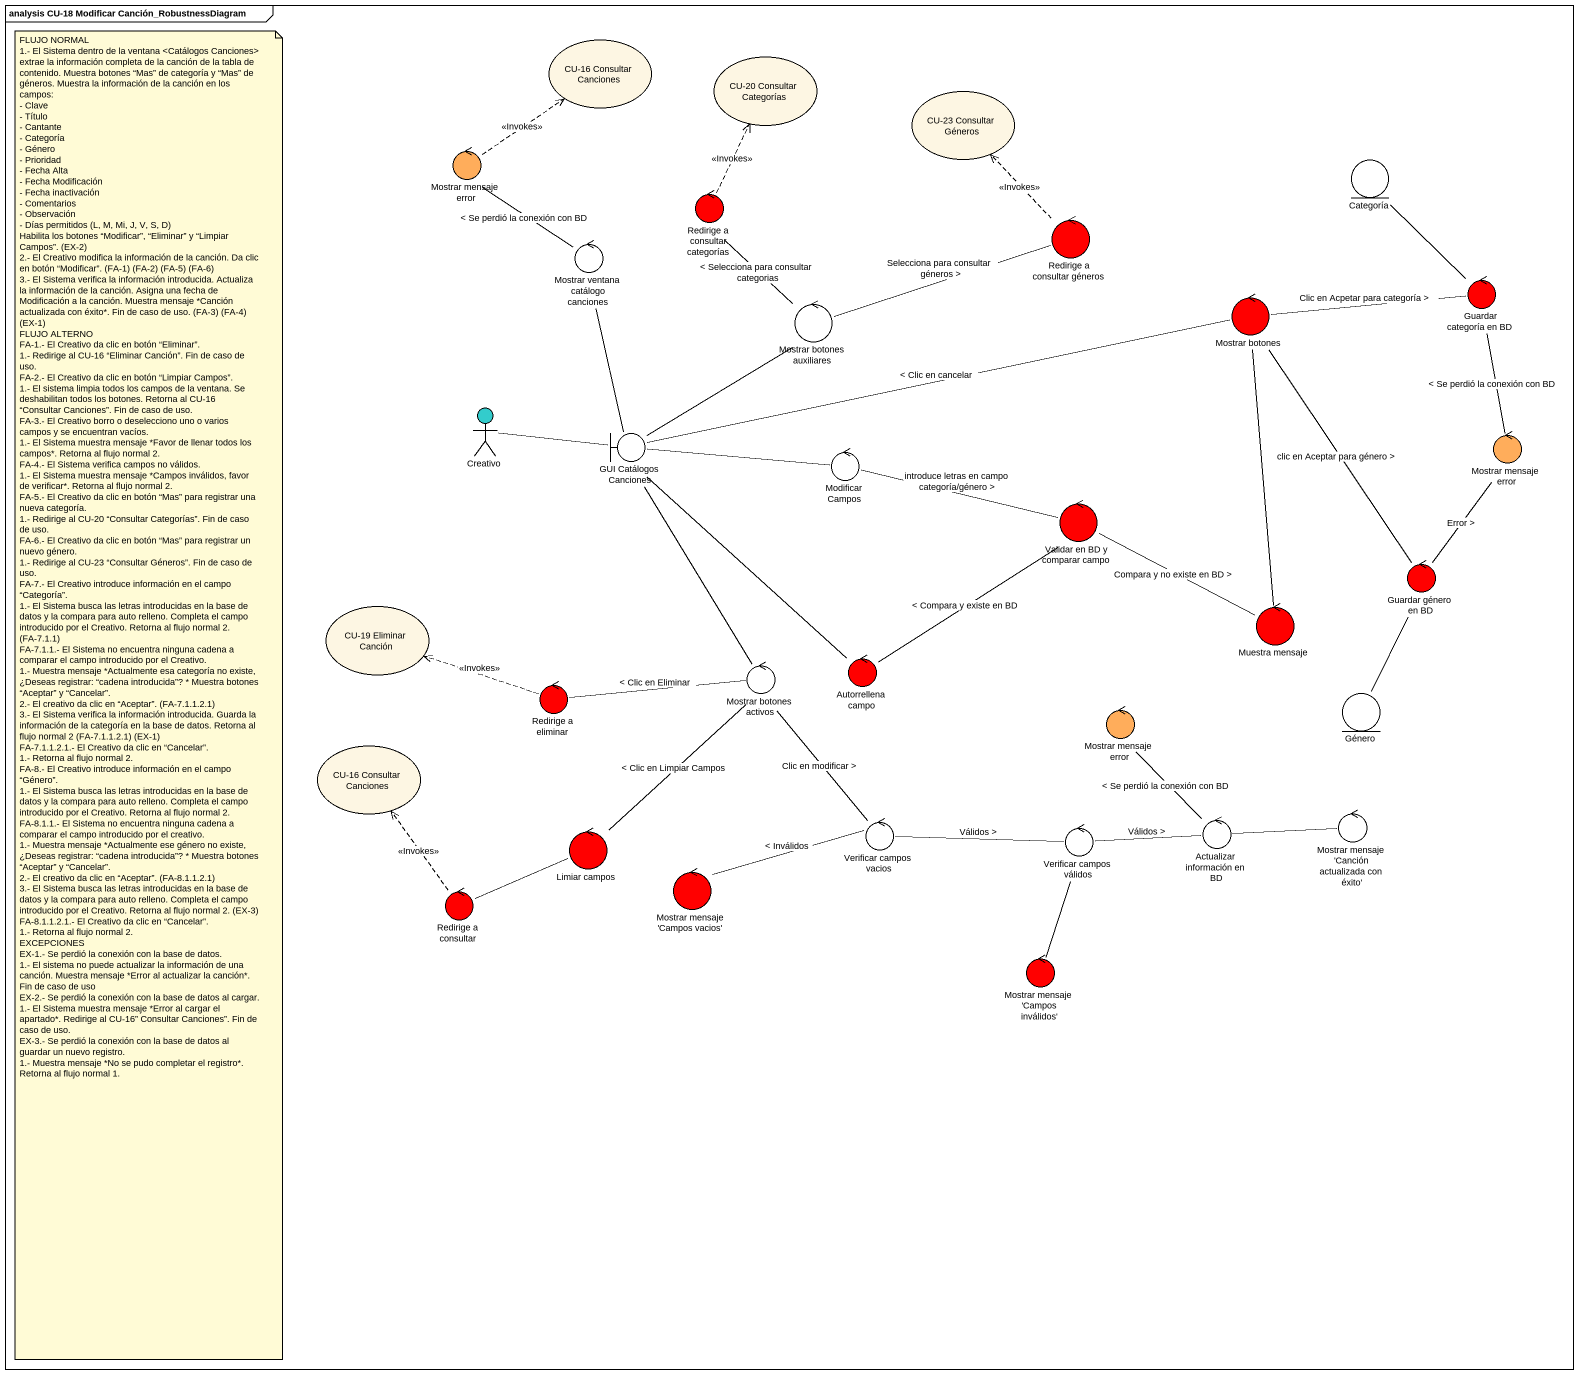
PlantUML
@startuml
mainframe analysis CU-18 Modificar Canción_RobustnessDiagram
usecase "CU-16 Consultar Canciones" as CU_16_Consultar_Canciones
usecase "CU-20 Consultar Categorías" as CU_20_Consultar_Categorías
usecase "CU-23 Consultar Géneros" as CU_23_Consultar_Géneros
control "Mostrar mensaje error" as Mostrar_mensaje_error #FFAD5B
entity Categoría
control "Redirige a consultar categorías" as Redirige_a_consultar #FF0000
control "Redirige a consultar géneros" as Redirige_a_consultar_géneros #FF0000
control "Mostrar ventana catálogo canciones" as Mostrar_ventana_catálogo
control "Mostrar botones" as Mostrar_botones #FF0000
control "Guardar categoría en BD" as Guardar_categoría_en_BD #FF0000
control "Mostrar botones auxiliares" as Mostrar_botones_auxiliares
actor Creativo #33CCCC
boundary "GUI Catálogos Canciones" as GUI_Catálogos_Canciones
control "Modificar Campos" as Modificar_Campos
control "Mostrar mensaje error" as Mostrar_mensaje_error_2 #FFAD5B
control "Validar en BD y comparar campo" as Validar_en_BD_y_comparar #FF0000
control "Guardar género en BD" as Guardar_género_en_BD #FF0000
usecase "CU-19 Eliminar Canción" as CU_19_Eliminar_Canción
control "Muestra mensaje" as Muestra_mensaje #FF0000
control "Redirige a eliminar" as Redirige_a_eliminar #FF0000
control "Mostrar botones activos" as Mostrar_botones_activos
control "Autorrellena campo" as Autorrellena_campo #FF0000
control "Mostrar mensaje error" as Mostrar_mensaje_error_3 #FFAD5B
entity Género
usecase "CU-16 Consultar Canciones" as CU_16_Consultar_Canciones_2
control "Limiar campos" as Limiar_campos #FF0000
control "Verificar campos vacios" as Verificar_campos_vacios
control "Verificar campos válidos" as Verificar_campos_válidos
control "Actualizar información en BD" as Actualizar_información_en_BD
control "Mostrar mensaje 'Canción actualizada con éxito'" as Mostrar_mensaje_Canción
control "Mostrar mensaje 'Campos vacios'" as Mostrar_mensaje_Campos #FF0000
control "Redirige a consultar" as Redirige_a_consultar_2 #FF0000
control "Mostrar mensaje 'Campos inválidos'" as Mostrar_mensaje_Campos_2 #FF0000
Mostrar_mensaje_error .up.> CU_16_Consultar_Canciones : <<Invokes>>
Redirige_a_consultar .up.> CU_20_Consultar_Categorías : <<Invokes>>
Redirige_a_consultar_géneros .up.> CU_23_Consultar_Géneros : <<Invokes>>
Mostrar_ventana_catálogo -up- Mostrar_mensaje_error : < Se perdió la conexión con BD
Mostrar_botones -right- Guardar_categoría_en_BD : Clic en Acpetar para categoría >
Mostrar_botones -left- GUI_Catálogos_Canciones : < Clic en cancelar
Mostrar_botones -- Guardar_género_en_BD : clic en Aceptar para género >
Guardar_categoría_en_BD -up- Categoría
Guardar_categoría_en_BD -- Mostrar_mensaje_error_2 : < Se perdió la conexión con BD
Mostrar_botones_auxiliares -up- Redirige_a_consultar : < Selecciona para consultar categorias
Mostrar_botones_auxiliares -right- Redirige_a_consultar_géneros : Selecciona para consultar géneros >
Creativo -right- GUI_Catálogos_Canciones
GUI_Catálogos_Canciones -up- Mostrar_ventana_catálogo
GUI_Catálogos_Canciones -up- Mostrar_botones_auxiliares
GUI_Catálogos_Canciones -right- Modificar_Campos
GUI_Catálogos_Canciones -- Mostrar_botones_activos
Modificar_Campos -right- Validar_en_BD_y_comparar : introduce letras en campo categoría/género >
Validar_en_BD_y_comparar -right- Muestra_mensaje : Compara y no existe en BD >
Validar_en_BD_y_comparar -- Autorrellena_campo : < Compara y existe en BD
Guardar_género_en_BD -up- Mostrar_mensaje_error_2 : Error >
Guardar_género_en_BD -- Género
Muestra_mensaje -up- Mostrar_botones
Redirige_a_eliminar .left.> CU_19_Eliminar_Canción : <<Invokes>>
Mostrar_botones_activos -left- Redirige_a_eliminar : < Clic en Eliminar
Mostrar_botones_activos -- Limiar_campos : < Clic en Limpiar Campos
Mostrar_botones_activos -- Verificar_campos_vacios : Clic en modificar >
Autorrellena_campo -up- GUI_Catálogos_Canciones
Limiar_campos -left- Redirige_a_consultar_2
Verificar_campos_vacios -right- Verificar_campos_válidos : Válidos >
Verificar_campos_vacios -left- Mostrar_mensaje_Campos : < Inválidos
Verificar_campos_válidos -right- Actualizar_información_en_BD : Válidos >
Verificar_campos_válidos -- Mostrar_mensaje_Campos_2
Actualizar_información_en_BD -up- Mostrar_mensaje_error_3 : < Se perdió la conexión con BD
Actualizar_información_en_BD -right- Mostrar_mensaje_Canción
Redirige_a_consultar_2 .up.> CU_16_Consultar_Canciones_2 : <<Invokes>>
note as N1
  FLUJO NORMAL
  1.- El Sistema dentro de la ventana <Catálogos Canciones> extrae la información completa de la canción de la tabla de contenido. Muestra botones “Mas” de categoría y “Mas” de géneros. Muestra la información de la canción en los campos:
  - Clave
  - Título
  - Cantante
  - Categoría
  - Género
  - Prioridad
  - Fecha Alta
  - Fecha Modificación
  - Fecha inactivación
  - Comentarios
  - Observación
  - Días permitidos (L, M, Mi, J, V, S, D)
  Habilita los botones “Modificar”, “Eliminar” y “Limpiar Campos”. (EX-2)
  2.- El Creativo modifica la información de la canción. Da clic en botón “Modificar”. (FA-1) (FA-2) (FA-5) (FA-6)
  3.- El Sistema verifica la información introducida. Actualiza la información de la canción. Asigna una fecha de Modificación a la canción. Muestra mensaje *Canción actualizada con éxito*. Fin de caso de uso. (FA-3) (FA-4) (EX-1)
  FLUJO ALTERNO
  FA-1.- El Creativo da clic en botón “Eliminar”.
  1.- Redirige al CU-16 “Eliminar Canción”. Fin de caso de uso.
  FA-2.- El Creativo da clic en botón “Limpiar Campos”.
  1.- El sistema limpia todos los campos de la ventana. Se deshabilitan todos los botones. Retorna al CU-16 “Consultar Canciones”. Fin de caso de uso.
  FA-3.- El Creativo borro o deselecciono uno o varios campos y se encuentran vacíos.
  1.- El Sistema muestra mensaje *Favor de llenar todos los campos*. Retorna al flujo normal 2.
  FA-4.- El Sistema verifica campos no válidos.
  1.- El Sistema muestra mensaje *Campos inválidos, favor de verificar*. Retorna al flujo normal 2.
  FA-5.- El Creativo da clic en botón “Mas” para registrar una nueva categoría.
  1.- Redirige al CU-20 “Consultar Categorías”. Fin de caso de uso.
  FA-6.- El Creativo da clic en botón “Mas” para registrar un nuevo género.
  1.- Redirige al CU-23 “Consultar Géneros”. Fin de caso de uso.
  FA-7.- El Creativo introduce información en el campo “Categoría”.
  1.- El Sistema busca las letras introducidas en la base de datos y la compara para auto relleno. Completa el campo introducido por el Creativo. Retorna al flujo normal 2. (FA-7.1.1)
  FA-7.1.1.- El Sistema no encuentra ninguna cadena a comparar el campo introducido por el Creativo.
  1.- Muestra mensaje *Actualmente esa categoría no existe, ¿Deseas registrar: “cadena introducida”? * Muestra botones “Aceptar” y “Cancelar”.
  2.- El creativo da clic en “Aceptar”. (FA-7.1.1.2.1)
  3.- El Sistema verifica la información introducida. Guarda la información de la categoría en la base de datos. Retorna al flujo normal 2 (FA-7.1.1.2.1) (EX-1)
  FA-7.1.1.2.1.- El Creativo da clic en “Cancelar”.
  1.- Retorna al flujo normal 2.
  FA-8.- El Creativo introduce información en el campo “Género”.
  1.- El Sistema busca las letras introducidas en la base de datos y la compara para auto relleno. Completa el campo introducido por el Creativo. Retorna al flujo normal 2.
  FA-8.1.1.- El Sistema no encuentra ninguna cadena a comparar el campo introducido por el creativo.
  1.- Muestra mensaje *Actualmente ese género no existe, ¿Deseas registrar: “cadena introducida”? * Muestra botones “Aceptar” y “Cancelar”.
  2.- El creativo da clic en “Aceptar”. (FA-8.1.1.2.1)
  3.- El Sistema busca las letras introducidas en la base de datos y la compara para auto relleno. Completa el campo introducido por el Creativo. Retorna al flujo normal 2. (EX-3)
  FA-8.1.1.2.1.- El Creativo da clic en “Cancelar”.
  1.- Retorna al flujo normal 2.
  EXCEPCIONES
  EX-1.- Se perdió la conexión con la base de datos.
  1.- El sistema no puede actualizar la información de una canción. Muestra mensaje *Error al actualizar la canción*. Fin de caso de uso
  EX-2.- Se perdió la conexión con la base de datos al cargar.
  1.- El Sistema muestra mensaje *Error al cargar el apartado*. Redirige al CU-16” Consultar Canciones”. Fin de caso de uso.
  EX-3.- Se perdió la conexión con la base de datos al guardar un nuevo registro.
  1.- Muestra mensaje *No se pudo completar el registro*. Retorna al flujo normal 1.
end note
@enduml
